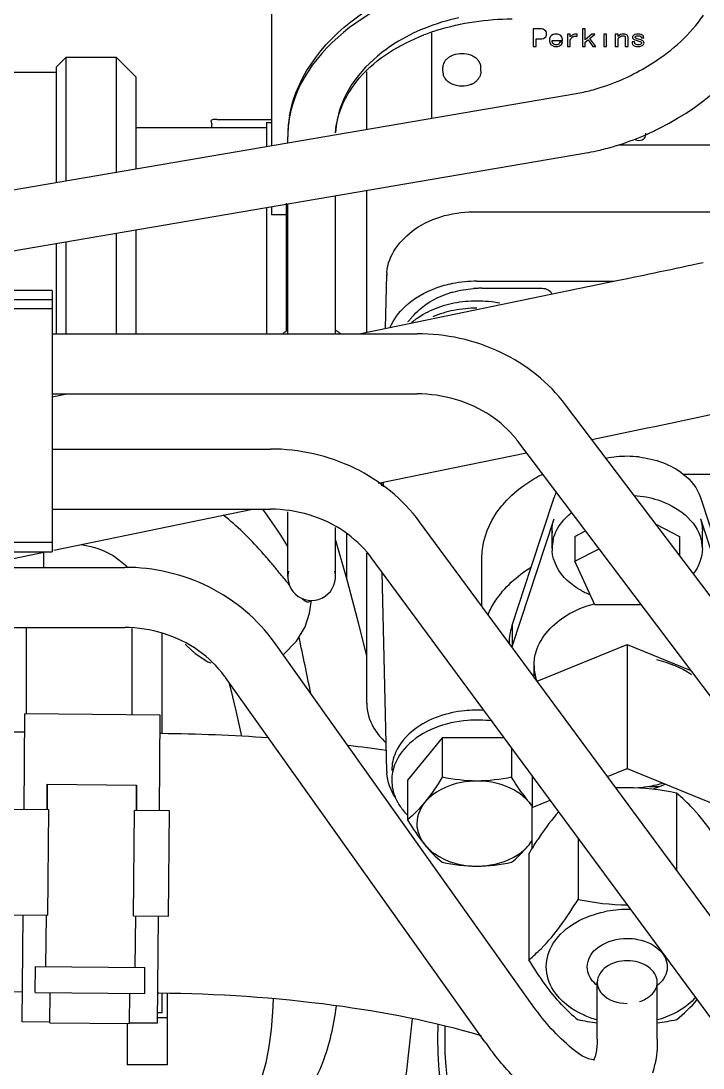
# Model space of a CAD drawing. Header units: millimetres. Extents: x 17886 to 18265, y -8727 to -7321.
# Drawn here: x 18008.861 to 18009.541, y -7650.433 to -7649.388 of the extents above; entities that cross this region are included whole.
import ezdxf

# ---------------------------------------------------------------- set-up
doc = ezdxf.new("R2010")
doc.units = ezdxf.units.MM
for name, color, linetype in [('2588541_VG10DXF_CONTINUOUS_LINE', 7, 'Continuous'), ('2706792_BM03DXF_CONTINUOUS_LINE', 7, 'Continuous'), ('3570559_DXF_CONTINUOUS_LINE', 7, 'Continuous'), ('3570570_DXF_CONTINUOUS_LINE', 7, 'Continuous'), ('3583940_CP01DXF_CONTINUOUS_LINE', 7, 'Continuous'), ('3884027_DKREDXF_CONTINUOUS_LINE', 7, 'Continuous'), ('5D1026_DKVG0DXF_CONTINUOUS_LINE', 7, 'Continuous')]:
    doc.layers.add(name, color=color, linetype=linetype)

msp = doc.modelspace()

# ---------------------------------------------------------------- linework, layer by layer
at = {"layer": '2588541_VG10DXF_CONTINUOUS_LINE', "color": 7, "linetype": 'Continuous'}
for p, q in [((18009.10617, -7649.88128), (18009.10189, -7649.87544)), ((18009.12688, -7649.91264), (18009.12319, -7649.90677)), ((18009.17494, -7649.9067), (18009.17448, -7649.90518)), ((18009.18639, -7649.94708), (18009.17494, -7649.9067)), ((18009.14055, -7649.96422), (18009.14049, -7649.96417)), ((18009.06808, -7650.04798), (18009.06963, -7650.05417))]:
    msp.add_line(p, q, dxfattribs=at)
for points in [[(18009.11588, -7649.89544), (18009.11136, -7649.8887), (18009.10617, -7649.88128)], [(18009.12319, -7649.90677), (18009.11981, -7649.90148), (18009.11588, -7649.89544)], [(18008.92058, -7649.91063), (18008.92556, -7649.91154), (18008.93169, -7649.91298), (18008.93735, -7649.91467), (18008.94256, -7649.9166), (18008.94742, -7649.91885)], [(18008.94742, -7649.91885), (18008.95247, -7649.92173), (18008.9584, -7649.92585), (18008.96483, -7649.93114), (18008.96766, -7649.93384)], [(18009.20568, -7650.02158), (18009.19785, -7649.99003), (18009.18639, -7649.94708)], [(18009.12229, -7650.02067), (18009.13572, -7650.0072), (18009.1442, -7649.99266), (18009.14856, -7649.97923), (18009.15018, -7649.96813), (18009.15023, -7649.96646)], [(18009.02452, -7650.00997), (18009.02612, -7650.01184), (18009.03434, -7650.01948), (18009.04705, -7650.02768), (18009.05014, -7650.02878)], [(18009.06963, -7650.05417), (18009.07528, -7650.07785), (18009.08075, -7650.10198)], [(18009.11235, -7650.36404), (18009.1118, -7650.37684), (18009.1103, -7650.39455), (18009.10803, -7650.41146), (18009.1049, -7650.42756), (18009.10077, -7650.44271), (18009.09564, -7650.45636), (18009.08945, -7650.46829), (18009.082, -7650.47802), (18009.07366, -7650.48471), (18009.06388, -7650.48886), (18009.05167, -7650.4912), (18009.03914, -7650.49217), (18009.03176, -7650.49236)], [(18009.03281, -7650.63236), (18009.07335, -7650.62955), (18009.11641, -7650.61884), (18009.15286, -7650.60022), (18009.18432, -7650.57357), (18009.21099, -7650.53785), (18009.23174, -7650.49259), (18009.24549, -7650.43823), (18009.25121, -7650.3836)]]:
    msp.add_lwpolyline(points, dxfattribs=at)
for centre, radius, start, end in [((18008.37886, -7650.54491), 0.95624, 39.40387, 40.0478), ((18005.41581, -7650.80779), 3.80833, 11.33364, 12.19917)]:
    msp.add_arc(centre, radius, start, end, dxfattribs=at)
for points, knots in [([(18009.11087, -7649.92964), (18009.10747, -7649.9256), (18009.0926, -7649.90834), (18009.07634, -7649.89209), (18009.06242, -7649.88145)], [0, 0, 0, 0, 0.2316263, 1, 1, 1, 1]), ([(18009.12832, -7649.95076), (18009.1275, -7649.94978), (18009.12396, -7649.9455), (18009.12045, -7649.9412), (18009.11774, -7649.9379)], [0, 0, 0, 0, 0.2309308, 1, 1, 1, 1]), ([(18009.14941, -7649.96645), (18009.14913, -7649.96705), (18009.14826, -7649.96825), (18009.14579, -7649.96815), (18009.14329, -7649.9666), (18009.14154, -7649.96513), (18009.14055, -7649.96422)], [0, 0, 0, 0, 0.1850648, 0.3625731, 0.6247388, 1, 1, 1, 1]), ([(18009.03176, -7650.49236), (18009.03651, -7650.49231), (18009.04573, -7650.49203), (18009.05847, -7650.49066), (18009.06989, -7650.48967), (18009.08496, -7650.49014), (18009.10615, -7650.48923), (18009.13118, -7650.47619), (18009.14992, -7650.45374), (18009.16672, -7650.41875), (18009.17282, -7650.39013), (18009.17546, -7650.37105)], [0, 0, 0, 0, 0.0657536, 0.127424, 0.1771531, 0.2240284, 0.3359808, 0.4663448, 0.6001571, 0.7337343, 1, 1, 1, 1])]:
    msp.add_open_spline(points, degree=3, knots=knots, dxfattribs=at)
at = {"layer": '2706792_BM03DXF_CONTINUOUS_LINE', "color": 7, "linetype": 'Continuous'}
for p, q in [((18008.86446, -7650.098), (18008.80946, -7650.09749)), ((18009.00075, -7650.09928), (18008.99945, -7650.09927)), ((18008.86203, -7650.35699), (18008.80703, -7650.35648)), ((18008.99832, -7650.35827), (18008.99702, -7650.35826))]:
    msp.add_line(p, q, dxfattribs=at)
for centre, radius, start, end in [((18008.98491, -7651.83787), 1.73866, 85.93568, 89.47811), ((18009.00659, -7651.61342), 1.51311, 81.68763, 83.14046)]:
    msp.add_arc(centre, radius, start, end, dxfattribs=at)
msp.add_open_spline([(18009.32031, -7650.40081), (18009.2721, -7650.38641), (18009.165, -7650.366), (18009.0565, -7650.35882), (18008.99832, -7650.35827)], degree=3, knots=[0, 0, 0, 0, 0.4637648, 1, 1, 1, 1], dxfattribs=at)
at = {"layer": '3570559_DXF_CONTINUOUS_LINE', "color": 7, "linetype": 'Continuous'}
for p, q in [((18008.97168, -7650.08051), (18008.97168, -7649.99458)), ((18009.00168, -7650.37768), (18008.99684, -7650.37768))]:
    msp.add_line(p, q, dxfattribs=at)
at = {"layer": '3570559_DXF_CONTINUOUS_LINE', "color": 3, "linetype": 'Continuous'}
for p, q in [((18009.00168, -7650.09928), (18009.00168, -7649.99916)), ((18009.00168, -7650.37768), (18009.00168, -7650.35827))]:
    msp.add_line(p, q, dxfattribs=at)
at = {"layer": '3570570_DXF_CONTINUOUS_LINE', "color": 7, "linetype": 'Continuous'}
for p, q in [((18009.00668, -7650.35854), (18009.00668, -7650.42968)), ((18008.96668, -7650.3885), (18008.96668, -7650.42968)), ((18009.00668, -7650.42968), (18008.96668, -7650.42968))]:
    msp.add_line(p, q, dxfattribs=at)
at = {"layer": '3570570_DXF_CONTINUOUS_LINE', "color": 3, "linetype": 'Continuous'}
msp.add_line((18009.00668, -7650.38268), (18008.99674, -7650.38268), dxfattribs=at)
at = {"layer": '3583940_CP01DXF_CONTINUOUS_LINE', "color": 6, "linetype": 'Continuous'}
for radius, start, end in [(0.38436, 178.05162, 10.41973), (0.37719, 178.28265, 9.27887)]:
    msp.add_arc((18009.66068, -7650.40268), radius, start, end, dxfattribs=at)
at = {"layer": '3884027_DKREDXF_CONTINUOUS_LINE', "color": 6, "linetype": 'Continuous'}
for p, q in [((18009.11068, -7649.31474), (18009.11068, -7649.51282)), ((18008.89568, -7649.43468), (18008.90568, -7649.42468)), ((18008.90568, -7649.54786), (18008.90568, -7649.42468)), ((18008.90568, -7649.42468), (18008.95568, -7649.42468)), ((18008.95568, -7649.42468), (18008.95568, -7649.53931)), ((18008.97568, -7649.44468), (18008.95568, -7649.42468)), ((18009.28168, -7649.4387), (18009.28168, -7649.43466)), ((18009.31968, -7649.4387), (18009.31968, -7649.43466)), ((18008.63737, -7649.43968), (18008.89568, -7649.43968)), ((18008.97568, -7649.5359), (18008.97568, -7649.44468)), ((18009.20568, -7649.49658), (18009.20568, -7649.43908)), ((18008.64483, -7649.59245), (18009.41462, -7649.46086)), ((18009.05656, -7649.48688), (18009.11068, -7649.48688)), ((18008.97568, -7649.49468), (18009.10568, -7649.49468)), ((18009.10568, -7649.48968), (18009.11068, -7649.48968)), ((18009.12691, -7649.50158), (18009.12688, -7649.50403)), ((18009.12688, -7649.51005), (18009.12688, -7649.50403)), ((18009.59984, -7649.51245), (18009.45713, -7649.51245)), ((18008.65494, -7649.6516), (18009.42473, -7649.52)), ((18009.20568, -7649.69886), (18009.20568, -7649.55745)), ((18009.17448, -7649.70044), (18009.17448, -7649.56278)), ((18009.12688, -7649.70044), (18009.12688, -7649.57092)), ((18009.12568, -7649.69762), (18009.12568, -7649.58196)), ((18008.95568, -7649.60018), (18008.95568, -7649.70044)), ((18008.97568, -7649.70044), (18008.97568, -7649.59677)), ((18008.90568, -7649.70044), (18008.90568, -7649.60873)), ((18009.22444, -7649.695), (18009.2257, -7649.64134)), ((18009.198, -7649.70044), (18009.45532, -7649.64752)), ((18009.31568, -7649.64805), (18009.45272, -7649.64805)), ((18008.89167, -7649.65744), (18008.71167, -7649.65744)), ((18008.89167, -7649.65744), (18008.89167, -7649.66675)), ((18009.32068, -7649.65511), (18009.38068, -7649.65511)), ((18008.71167, -7649.67539), (18008.89167, -7649.67539)), ((18008.89167, -7649.67539), (18008.89167, -7649.91789)), ((18008.89167, -7649.70044), (18009.25591, -7649.70044)), ((18008.89167, -7649.76044), (18009.25591, -7649.76044)), ((18008.89167, -7649.76343), (18008.90624, -7649.76044)), ((18009.86044, -7650.37491), (18009.40421, -7649.77135)), ((18009.43026, -7649.80581), (18009.48554, -7649.79444)), ((18009.81257, -7650.41109), (18009.35635, -7649.80753)), ((18008.89167, -7649.81544), (18009.10968, -7649.81544)), ((18009.21708, -7649.84965), (18009.36517, -7649.8192)), ((18009.52159, -7649.84039), (18009.63032, -7649.84039)), ((18009.22074, -7649.85201), (18009.22082, -7649.84888)), ((18009.22235, -7649.85304), (18009.22245, -7649.84855)), ((18009.53874, -7649.86374), (18009.58062, -7649.99121)), ((18008.89167, -7649.87544), (18009.10968, -7649.87544)), ((18008.89325, -7649.91625), (18009.0917, -7649.87544)), ((18009.12688, -7649.94268), (18009.12688, -7649.87798)), ((18009.17448, -7649.94268), (18009.17448, -7649.8936)), ((18009.61736, -7650.37427), (18009.25839, -7649.88799)), ((18009.35075, -7650.01242), (18009.39263, -7649.88495)), ((18009.4942, -7649.89039), (18009.51799, -7649.90261)), ((18009.53874, -7649.88495), (18009.57532, -7649.99628)), ((18009.18568, -7649.9446), (18009.18568, -7649.90015)), ((18009.39068, -7649.91463), (18009.39068, -7649.89695)), ((18009.41338, -7649.90261), (18009.42407, -7649.89712)), ((18009.41338, -7649.90261), (18009.41338, -7649.92736)), ((18009.51799, -7649.90261), (18009.51799, -7649.92187)), ((18009.54068, -7649.91463), (18009.54068, -7649.89695)), ((18009.41338, -7649.92736), (18009.43755, -7649.91495)), ((18008.71167, -7649.9179), (18008.89167, -7649.9179)), ((18008.80967, -7649.93344), (18008.88524, -7649.9179)), ((18008.88318, -7649.91832), (18008.88318, -7649.93344)), ((18009.20568, -7650.06904), (18009.20568, -7649.91937)), ((18009.56908, -7650.4099), (18009.21012, -7649.92363)), ((18009.32068, -7649.97238), (18009.32068, -7649.92382)), ((18008.49167, -7649.93344), (18008.96422, -7649.93344)), ((18009.35075, -7649.99121), (18009.36982, -7649.93317)), ((18009.43336, -7649.97084), (18009.41338, -7649.92736)), ((18009.2257, -7650.13701), (18009.22103, -7649.93841)), ((18009.4798, -7649.97084), (18009.43336, -7649.97084)), ((18008.49167, -7649.99344), (18008.96422, -7649.99344)), ((18008.86568, -7649.99344), (18008.86568, -7650.0795)), ((18009.37253, -7650.37196), (18009.11362, -7650.00851)), ((18009.46568, -7650.01031), (18009.46568, -7650.13405)), ((18009.37268, -7650.04283), (18009.37268, -7650.0313)), ((18009.32366, -7650.40677), (18009.06475, -7650.04332)), ((18009.28104, -7650.10343), (18009.2464, -7650.14586)), ((18009.28104, -7650.10343), (18009.28104, -7650.14277)), ((18009.34285, -7650.10343), (18009.28104, -7650.10343)), ((18009.35033, -7650.11356), (18009.35033, -7650.14277)), ((18009.37068, -7650.14114), (18009.37068, -7650.17283)), ((18009.2464, -7650.14586), (18009.2464, -7650.1852)), ((18009.487, -7650.15187), (18009.49801, -7650.15187)), ((18009.51476, -7650.15858), (18009.51476, -7650.23529)), ((18009.41661, -7650.20335), (18009.41661, -7650.26465)), ((18009.36753, -7650.21869), (18009.36753, -7650.32475)), ((18009.43568, -7650.4041), (18009.43568, -7650.34717)), ((18009.49568, -7650.4041), (18009.49568, -7650.34717)), ((18009.43238, -7650.42501), (18009.43305, -7650.4247))]:
    msp.add_line(p, q, dxfattribs=at)
at = {"layer": '3884027_DKREDXF_CONTINUOUS_LINE', "color": 7, "linetype": 'Continuous'}
for p, q in [((18009.27068, -7649.48547), (18009.27068, -7649.40021)), ((18009.37164, -7649.39629), (18009.37164, -7649.41397)), ((18009.3784, -7649.39629), (18009.37164, -7649.39629)), ((18009.38027, -7649.39643), (18009.3784, -7649.39629)), ((18009.38431, -7649.39855), (18009.38327, -7649.39756)), ((18009.38498, -7649.39984), (18009.38431, -7649.39855)), ((18009.3852, -7649.40137), (18009.38498, -7649.39984)), ((18009.38498, -7649.40288), (18009.3852, -7649.40137)), ((18009.40606, -7649.40155), (18009.40606, -7649.41397)), ((18009.40879, -7649.40155), (18009.40606, -7649.40155)), ((18009.40879, -7649.40418), (18009.40879, -7649.40155)), ((18009.41572, -7649.40373), (18009.41572, -7649.40155)), ((18009.42107, -7649.39629), (18009.42107, -7649.41397)), ((18009.4238, -7649.39629), (18009.42107, -7649.39629)), ((18009.4238, -7649.40718), (18009.4238, -7649.39629)), ((18009.43021, -7649.40155), (18009.4238, -7649.40718)), ((18009.42842, -7649.40591), (18009.43342, -7649.40155)), ((18009.43342, -7649.40155), (18009.43021, -7649.40155)), ((18009.44223, -7649.40155), (18009.44223, -7649.41397)), ((18009.44496, -7649.40155), (18009.44223, -7649.40155)), ((18009.44496, -7649.41397), (18009.44496, -7649.40155)), ((18009.45377, -7649.40155), (18009.45377, -7649.41397)), ((18009.45651, -7649.40155), (18009.45377, -7649.40155)), ((18009.45651, -7649.40391), (18009.45651, -7649.40155)), ((18009.37164, -7649.41397), (18009.37468, -7649.41397)), ((18009.37468, -7649.41397), (18009.37468, -7649.40644)), ((18009.37468, -7649.40644), (18009.3784, -7649.40644)), ((18009.39045, -7649.4128), (18009.39162, -7649.41342)), ((18009.39084, -7649.40786), (18009.40097, -7649.40786)), ((18009.39162, -7649.41342), (18009.39315, -7649.41383)), ((18009.39315, -7649.41383), (18009.39494, -7649.41397)), ((18009.39494, -7649.41397), (18009.39658, -7649.41384)), ((18009.4011, -7649.40972), (18009.39815, -7649.40972)), ((18009.40072, -7649.41093), (18009.4011, -7649.40972)), ((18009.40606, -7649.41397), (18009.40879, -7649.41397)), ((18009.40879, -7649.41397), (18009.40879, -7649.40727)), ((18009.42107, -7649.41397), (18009.4238, -7649.41397)), ((18009.4238, -7649.40962), (18009.42662, -7649.40736)), ((18009.4238, -7649.41397), (18009.4238, -7649.40962)), ((18009.42662, -7649.40736), (18009.43137, -7649.41397)), ((18009.43432, -7649.41397), (18009.42842, -7649.40591)), ((18009.43137, -7649.41397), (18009.43432, -7649.41397)), ((18009.44223, -7649.41397), (18009.44496, -7649.41397)), ((18009.45377, -7649.41397), (18009.45651, -7649.41397)), ((18009.45651, -7649.40745), (18009.45671, -7649.40618)), ((18009.45651, -7649.41397), (18009.45651, -7649.40745)), ((18009.46378, -7649.40509), (18009.46378, -7649.41397)), ((18009.46378, -7649.41397), (18009.46651, -7649.41397)), ((18009.46651, -7649.41397), (18009.46651, -7649.40491)), ((18009.47048, -7649.40917), (18009.47059, -7649.41065)), ((18009.47305, -7649.40917), (18009.47048, -7649.40917)), ((18009.47059, -7649.41065), (18009.4711, -7649.41193)), ((18009.4711, -7649.41193), (18009.47202, -7649.41289)), ((18009.47202, -7649.40672), (18009.47323, -7649.40733)), ((18009.47202, -7649.41289), (18009.47323, -7649.41349)), ((18009.47323, -7649.40733), (18009.47467, -7649.40782)), ((18009.47323, -7649.41349), (18009.4748, -7649.41386)), ((18009.47467, -7649.40782), (18009.47735, -7649.40856)), ((18009.4748, -7649.41386), (18009.47664, -7649.41397)), ((18009.47664, -7649.41397), (18009.47841, -7649.41383)), ((18009.47959, -7649.40527), (18009.48216, -7649.40527)), ((18008.89568, -7649.43468), (18008.89568, -7649.54957)), ((18009.10568, -7649.48968), (18009.10568, -7649.51367)), ((18009.47567, -7649.50752), (18009.47739, -7649.50766)), ((18009.47739, -7649.50766), (18009.47903, -7649.50753)), ((18009.12568, -7649.58196), (18009.12568, -7649.57031)), ((18009.10568, -7649.57454), (18009.10568, -7649.70044)), ((18009.11068, -7649.57369), (18009.11068, -7649.58196)), ((18009.31568, -7649.57876), (18009.61474, -7649.57876)), ((18009.12568, -7649.58196), (18009.11068, -7649.58196)), ((18008.89568, -7649.61044), (18008.89568, -7649.70044)), ((18009.22568, -7649.64468), (18009.22568, -7649.6424)), ((18008.89167, -7649.66675), (18008.71167, -7649.66675)), ((18008.89167, -7649.66675), (18008.89167, -7649.67539)), ((18009.36982, -7649.93317), (18009.39263, -7649.86374)), ((18008.89167, -7649.90858), (18008.71167, -7649.90858)), ((18009.35075, -7649.99121), (18009.35075, -7650.01242)), ((18009.37577, -7650.04701), (18009.46568, -7650.01031)), ((18009.46568, -7650.01031), (18009.52924, -7650.03625)), ((18009.44597, -7650.1421), (18009.46568, -7650.13405)), ((18009.46568, -7650.13405), (18009.56068, -7650.17283)), ((18009.50413, -7650.14975), (18009.49165, -7650.15484)), ((18009.37068, -7650.17283), (18009.38866, -7650.16549)), ((18009.37068, -7650.21366), (18009.37068, -7650.17283))]:
    msp.add_line(p, q, dxfattribs=at)
for points in [[(18009.38327, -7649.39756), (18009.3819, -7649.39685), (18009.38027, -7649.39643)], [(18009.38327, -7649.40518), (18009.38433, -7649.40417), (18009.38498, -7649.40288)], [(18009.39482, -7649.40155), (18009.39312, -7649.4017), (18009.3916, -7649.40214), (18009.3902, -7649.40291)], [(18009.39879, -7649.40264), (18009.39753, -7649.40203), (18009.39616, -7649.40166), (18009.39482, -7649.40155)], [(18009.45804, -7649.40264), (18009.45749, -7649.40306), (18009.45698, -7649.40348), (18009.45651, -7649.40391)], [(18009.46189, -7649.40155), (18009.46044, -7649.40167), (18009.45911, -7649.40206), (18009.45804, -7649.40264)], [(18009.4583, -7649.40418), (18009.45921, -7649.40365), (18009.46016, -7649.4033), (18009.46112, -7649.40319)], [(18009.46112, -7649.40319), (18009.46193, -7649.40325), (18009.46261, -7649.40343), (18009.46317, -7649.40373)], [(18009.46523, -7649.40246), (18009.46435, -7649.40198), (18009.46322, -7649.40166), (18009.46189, -7649.40155)], [(18009.46651, -7649.40491), (18009.46636, -7649.40394), (18009.46592, -7649.40311), (18009.46523, -7649.40246)], [(18009.47228, -7649.40255), (18009.47148, -7649.40325), (18009.47101, -7649.40399), (18009.47087, -7649.40473)], [(18009.47664, -7649.40155), (18009.47492, -7649.40166), (18009.47343, -7649.40198), (18009.47228, -7649.40255)], [(18009.47356, -7649.40482), (18009.47366, -7649.40438), (18009.47393, -7649.40398), (18009.47433, -7649.40364)], [(18009.47433, -7649.40364), (18009.47496, -7649.40336), (18009.47576, -7649.40322), (18009.47664, -7649.40319)], [(18009.48075, -7649.40264), (18009.47968, -7649.40206), (18009.47828, -7649.40168), (18009.47664, -7649.40155)], [(18009.47664, -7649.40319), (18009.47745, -7649.40325), (18009.47813, -7649.40343), (18009.47869, -7649.40373)], [(18009.48216, -7649.40527), (18009.48206, -7649.4043), (18009.48157, -7649.4034), (18009.48075, -7649.40264)], [(18009.3784, -7649.40644), (18009.3803, -7649.4063), (18009.38195, -7649.40587), (18009.38327, -7649.40518)], [(18009.39238, -7649.41162), (18009.39162, -7649.41097), (18009.39115, -7649.41008), (18009.39091, -7649.40903), (18009.39084, -7649.40786)], [(18009.39494, -7649.41225), (18009.39393, -7649.41218), (18009.39306, -7649.41197), (18009.39238, -7649.41162)], [(18009.39725, -7649.41162), (18009.39662, -7649.41196), (18009.39585, -7649.41218), (18009.39494, -7649.41225)], [(18009.39658, -7649.41384), (18009.39799, -7649.41344), (18009.39918, -7649.4128)], [(18009.39815, -7649.40972), (18009.39802, -7649.41045), (18009.39774, -7649.4111), (18009.39725, -7649.41162)], [(18009.39918, -7649.4128), (18009.40007, -7649.41198), (18009.40072, -7649.41093)], [(18009.45671, -7649.40618), (18009.45733, -7649.40508), (18009.4583, -7649.40418)], [(18009.46317, -7649.40373), (18009.46353, -7649.40415), (18009.46372, -7649.40461), (18009.46378, -7649.40509)], [(18009.47087, -7649.40473), (18009.471, -7649.40547), (18009.47139, -7649.40615), (18009.47202, -7649.40672)], [(18009.47382, -7649.41171), (18009.47331, -7649.41101), (18009.4731, -7649.41014), (18009.47305, -7649.40917)], [(18009.4742, -7649.40572), (18009.47388, -7649.40546), (18009.47365, -7649.40516), (18009.47356, -7649.40482)], [(18009.47651, -7649.41234), (18009.47546, -7649.41228), (18009.47453, -7649.41207), (18009.47382, -7649.41171)], [(18009.47661, -7649.4067), (18009.4753, -7649.40627), (18009.4742, -7649.40572)], [(18009.47921, -7649.41171), (18009.47849, -7649.41207), (18009.47757, -7649.41228), (18009.47651, -7649.41234)], [(18009.48139, -7649.40835), (18009.48045, -7649.40784), (18009.47932, -7649.40743), (18009.47661, -7649.4067)], [(18009.47735, -7649.40856), (18009.47834, -7649.4089), (18009.47921, -7649.40935)], [(18009.47841, -7649.41383), (18009.47996, -7649.4134), (18009.48126, -7649.41271)], [(18009.47869, -7649.40373), (18009.47914, -7649.40415), (18009.47944, -7649.40467), (18009.47959, -7649.40527)], [(18009.47921, -7649.40935), (18009.47959, -7649.40967), (18009.47987, -7649.41003), (18009.47998, -7649.41044)], [(18009.47998, -7649.41044), (18009.47989, -7649.41091), (18009.47963, -7649.41134), (18009.47921, -7649.41171)], [(18009.48126, -7649.41271), (18009.48196, -7649.41208), (18009.4824, -7649.41132), (18009.48254, -7649.41053)], [(18009.48254, -7649.41053), (18009.48241, -7649.40967), (18009.48201, -7649.40894), (18009.48139, -7649.40835)], [(18009.47303, -7649.50649), (18009.47418, -7649.50711), (18009.47567, -7649.50752)], [(18009.47903, -7649.50753), (18009.48044, -7649.50713), (18009.48162, -7649.50649)]]:
    msp.add_lwpolyline(points, dxfattribs=at)
at = {"layer": '3884027_DKREDXF_CONTINUOUS_LINE', "color": 6, "linetype": 'Continuous'}
for centre, radius, start, end in [((18009.34161, -7649.60494), 0.21733, 107.60761, 111.31648), ((18009.29366, -7649.43869), 0.01197, 180.34271, 192.63839), ((18009.29526, -7649.43813), 0.01368, 207.30648, 214.95654), ((18009.30603, -7649.43809), 0.01377, 324.29877, 331.73056), ((18009.37398, -7649.24946), 0.21551, 288.39084, 296.20959), ((18009.30217, -7649.43361), 0.01973, 293.55188, 301.74902), ((18009.3803, -7649.26835), 0.19559, 284.67013, 287.03354), ((18009.37887, -7649.26364), 0.20051, 287.03956, 288.34327), ((18009.38518, -7649.28893), 0.17444, 279.71483, 282.23469), ((18009.38283, -7649.27806), 0.18555, 282.23256, 284.67218), ((18009.25167, -7649.50413), 0.12479, 170.34767, 178.70631), ((18009.24062, -7649.5042), 0.11375, 167.26158, 177.39626), ((18009.23878, -7649.50403), 0.1119, 177.43609, 178.74431), ((18009.38517, -7649.28889), 0.23447, 279.71134, 282.24021), ((18009.3823, -7649.27581), 0.24787, 282.24784, 285.73897), ((18009.37971, -7649.26634), 0.25768, 285.72378, 287.03001), ((18007.99179, -7642.53055), 7.26589, 281.62035, 282.313934), ((18009.27076, -7649.6424), 0.04507, 176.01698, 178.6522), ((18009.31256, -7649.75982), 0.11142, 105.49547, 109.91296), ((18009.31425, -7649.76592), 0.11775, 101.24231, 105.49879), ((18009.3156, -7649.77324), 0.12519, 89.95985, 101.19179), ((18009.31838, -7649.75605), 0.1007, 105.34858, 107.66544), ((18009.32067, -7649.76775), 0.11264, 92.14367, 94.29343), ((18009.32068, -7649.76818), 0.11307, 90.00033, 92.14488), ((18009.31533, -7649.78426), 0.11639, 95.53231, 101.18597), ((18009.31568, -7649.7876), 0.11974, 89.99574, 95.54245), ((18009.31568, -7649.79467), 0.11974, 89.99574, 95.54245), ((18009.31569, -7649.7876), 0.11974, 84.45755, 90.00426), ((18009.31604, -7649.78426), 0.11639, 78.81403, 84.46769), ((18009.20689, -7649.64703), 0.05747, 317.38453, 320.75188), ((18009.30005, -7649.74835), 0.07703, 124.81861, 127.12167), ((18009.30311, -7649.75282), 0.08244, 119.87559, 124.78973), ((18009.30757, -7649.76069), 0.09149, 113.20657, 119.84379), ((18009.31533, -7649.79133), 0.11639, 95.53231, 101.18597), ((18009.20445, -7649.64478), 0.0608, 314.14282, 317.38587), ((18009.29773, -7649.74529), 0.07319, 127.1146, 130.40968), ((18007.99843, -7642.56194), 7.38381, 281.618928, 282.601589), ((18009.27437, -7649.8695), 0.10276, 37.08762, 38.60488), ((18009.4282, -7649.89695), 0.03752, 180.00235, 183.64498), ((18009.42884, -7649.91468), 0.03816, 166.51698, 179.92984), ((18009.42821, -7649.91463), 0.03752, 179.99949, 183.35336), ((18009.50253, -7649.91469), 0.03815, 3.38166, 13.48663), ((18009.50316, -7649.91463), 0.03752, 359.99949, 3.35336), ((18009.12585, -7649.98583), 0.10474, 36.4362, 37.69446), ((18009.15068, -7649.94268), 0.0238, 167.1496, 13.13025), ((18009.4581, -7649.88651), 0.07985, 241.50363, 244.17901), ((18009.46012, -7649.8823), 0.08453, 244.19034, 248.18473), ((18009.41918, -7650.03131), 0.0465, 179.99938, 181.96318), ((18009.4196, -7650.03128), 0.04691, 181.97573, 189.88357), ((18009.42138, -7650.03095), 0.04873, 189.90802, 198.05341), ((18008.9771, -7650.10576), 0.10762, 35.46495, 36.37825), ((18009.27286, -7650.05506), 0.07168, 225.78473, 228.07814), ((18009.27055, -7650.13596), 0.04486, 181.348, 183.37623), ((18009.2737, -7650.14589), 0.04302, 168.93096, 179.95885), ((18009.27378, -7650.14582), 0.0431, 180.05117, 192.04816), ((18009.46571, -7650.36353), 0.21032, 90.00773, 93.07871), ((18009.51221, -7650.05119), 0.18573, 215.41971, 217.1917), ((18009.48884, -7650.06894), 0.15638, 217.18619, 219.1994), ((18009.40932, -7650.28768), 0.16668, 42.98071, 50.76146), ((18009.47338, -7650.08149), 0.13647, 219.21619, 221.42018), ((18009.33705, -7650.18515), 0.03954, 320.69646, 328.57251), ((18009.24763, -7650.1123), 0.15489, 320.79446, 322.60849), ((18009.71147, -7650.42718), 0.40218, 145.84227, 147.92709), ((18009.27493, -7650.13548), 0.11906, 309.28864, 318.60546), ((18009.26191, -7650.12392), 0.13647, 318.57982, 320.78381), ((18009.81301, -7650.4914), 0.52232, 147.87225, 148.52593), ((18009.4656, -7650.38697), 0.1123, 89.95558, 101.63853), ((18009.46568, -7650.38883), 0.11416, 88.13365, 89.99945), ((18009.52204, -7650.25576), 0.16668, 222.98124, 230.76147), ((18009.40733, -7650.25365), 0.16958, 309.30982, 319.14449), ((18009.59452, -7650.21386), 0.33253, 215.45836, 217.11164), ((18009.3985, -7650.41025), 0.09676, 343.66219, 348.68028)]:
    msp.add_arc(centre, radius, start, end, dxfattribs=at)
at = {"layer": '3884027_DKREDXF_CONTINUOUS_LINE', "color": 7, "linetype": 'Continuous'}
for centre, radius, start, end in [((18009.39398, -7649.40812), 0.00586, 215.13687, 232.99639), ((18009.29096, -7649.43467), 0.00928, 170.92084, 179.94889), ((18009.30839, -7649.43527), 0.0114, 24.95381, 32.75445), ((18009.31041, -7649.43466), 0.00928, 350.92084, 359.94889), ((18009.47775, -7649.50131), 0.00647, 306.77769, 320.99906), ((18009.27073, -7649.6424), 0.04505, 176.01593, 179.99812), ((18009.46561, -7649.92693), 0.10422, 89.95659, 101.59936), ((18009.4657, -7649.9282), 0.10549, 83.58728, 90.00748), ((18009.43247, -7649.87687), 0.04195, 153.90332, 161.75595), ((18009.40914, -7650.01047), 0.06148, 163.47833, 170.34443), ((18009.41068, -7650.0109), 0.06309, 161.80873, 163.49747), ((18009.40722, -7650.01012), 0.05953, 170.36298, 178.92975), ((18009.46584, -7650.02447), 0.12916, 273.3573, 279.0046), ((18009.46655, -7650.02901), 0.12456, 279.00829, 283.13108), ((18009.46765, -7650.03374), 0.11971, 283.13581, 286.33987), ((18009.45091, -7650.34716), 0.01522, 180.05382, 193.80932), ((18009.45154, -7650.34702), 0.01587, 193.75984, 198.442)]:
    msp.add_arc(centre, radius, start, end, dxfattribs=at)
at = {"layer": '3884027_DKREDXF_CONTINUOUS_LINE', "color": 6, "linetype": 'Continuous'}
for points, knots in [([(18009.12865, -7649.4832), (18009.13578, -7649.44123), (18009.20276, -7649.36006), (18009.29815, -7649.33926), (18009.34841, -7649.33888)], [0, 0, 0, 0, 0.4585763, 1, 1, 1, 1]), ([(18009.339, -7649.34607), (18009.29112, -7649.34784), (18009.20295, -7649.36853), (18009.13826, -7649.44108), (18009.12968, -7649.47911)], [0, 0, 0, 0, 0.551324, 1, 1, 1, 1]), ([(18009.4552, -7649.51272), (18009.47329, -7649.50718), (18009.53751, -7649.47984), (18009.5962, -7649.42535), (18009.61093, -7649.37607)], [0, 0, 0, 0, 0.2688235, 1, 1, 1, 1]), ([(18009.46916, -7649.44281), (18009.4768, -7649.43906), (18009.50424, -7649.42352), (18009.52888, -7649.4019), (18009.54173, -7649.38273)], [0, 0, 0, 0, 0.2693741, 1, 1, 1, 1]), ([(18009.17458, -7649.50021), (18009.17559, -7649.48027), (18009.1977, -7649.43583), (18009.23868, -7649.41183), (18009.26261, -7649.40248)], [0, 0, 0, 0, 0.4374131, 1, 1, 1, 1]), ([(18009.26329, -7649.39589), (18009.25313, -7649.4), (18009.21814, -7649.41724), (18009.18814, -7649.44863), (18009.1792, -7649.47543)], [0, 0, 0, 0, 0.2793495, 1, 1, 1, 1]), ([(18009.28311, -7649.44441), (18009.28285, -7649.44392), (18009.28241, -7649.44291), (18009.28209, -7649.44185), (18009.28197, -7649.44131)], [0, 0, 0, 0, 0.5012758, 1, 1, 1, 1]), ([(18009.31968, -7649.43876), (18009.31968, -7649.43977), (18009.3194, -7649.44181), (18009.31864, -7649.44371), (18009.31816, -7649.44461)], [0, 0, 0, 0, 0.4990707, 1, 1, 1, 1]), ([(18009.31721, -7649.44612), (18009.3166, -7649.44697), (18009.31517, -7649.44855), (18009.31347, -7649.44983), (18009.31256, -7649.45039)], [0, 0, 0, 0, 0.4926977, 1, 1, 1, 1]), ([(18009.05656, -7649.48688), (18009.05437, -7649.48688), (18009.04872, -7649.48647), (18009.05149, -7649.49115), (18009.05069, -7649.49326), (18009.05068, -7649.49468)], [0, 0, 0, 0, 0.501319, 0.6751388, 1, 1, 1, 1]), ([(18009.2514, -7649.68339), (18009.25354, -7649.68078), (18009.26374, -7649.67036), (18009.2772, -7649.66349), (18009.28782, -7649.6601)], [0, 0, 0, 0, 0.2323852, 1, 1, 1, 1]), ([(18009.40421, -7649.77135), (18009.3875, -7649.74923), (18009.34148, -7649.71271), (18009.28446, -7649.70044), (18009.25591, -7649.70044)], [0, 0, 0, 0, 0.4926484, 1, 1, 1, 1]), ([(18009.25839, -7649.88799), (18009.24177, -7649.86548), (18009.19584, -7649.82811), (18009.13838, -7649.81544), (18009.10968, -7649.81544)], [0, 0, 0, 0, 0.4937615, 1, 1, 1, 1]), ([(18009.47262, -7649.86183), (18009.48063, -7649.86235), (18009.50743, -7649.86671), (18009.53508, -7649.88676), (18009.53963, -7649.90579)], [0, 0, 0, 0, 0.2908044, 1, 1, 1, 1]), ([(18009.32068, -7649.92382), (18009.32068, -7649.9092), (18009.32732, -7649.88889), (18009.3395, -7649.8731), (18009.34303, -7649.86914)], [0, 0, 0, 0, 0.7335415, 1, 1, 1, 1]), ([(18009.11362, -7650.00851), (18009.09715, -7649.98537), (18009.05133, -7649.94671), (18008.99316, -7649.93344), (18008.96422, -7649.93344)], [0, 0, 0, 0, 0.4953035, 1, 1, 1, 1]), ([(18009.32678, -7649.98067), (18009.32875, -7649.97602), (18009.339, -7649.95694), (18009.3558, -7649.9419), (18009.36982, -7649.93317)], [0, 0, 0, 0, 0.2340265, 1, 1, 1, 1]), ([(18009.37268, -7650.0313), (18009.37268, -7650.02658), (18009.3758, -7650.00616), (18009.39164, -7649.98962), (18009.40495, -7649.9815)], [0, 0, 0, 0, 0.2326009, 1, 1, 1, 1]), ([(18009.32266, -7650.07606), (18009.31628, -7650.07568), (18009.29211, -7650.07618), (18009.26755, -7650.08428), (18009.25337, -7650.09508)], [0, 0, 0, 0, 0.2641406, 1, 1, 1, 1]), ([(18009.33063, -7650.08669), (18009.32258, -7650.08567), (18009.29257, -7650.08488), (18009.26075, -7650.09613), (18009.24545, -7650.112)], [0, 0, 0, 0, 0.2689548, 1, 1, 1, 1]), ([(18009.31568, -7650.14656), (18009.31049, -7650.14656), (18009.29164, -7650.14822), (18009.27246, -7650.15707), (18009.26372, -7650.16778)], [0, 0, 0, 0, 0.273402, 1, 1, 1, 1]), ([(18009.3626, -7650.16254), (18009.35969, -7650.15996), (18009.34588, -7650.15035), (18009.32853, -7650.14656), (18009.31568, -7650.14656)], [0, 0, 0, 0, 0.2319089, 1, 1, 1, 1]), ([(18009.37104, -7650.17262), (18009.37054, -7650.17178), (18009.36947, -7650.17012), (18009.36828, -7650.16855), (18009.36765, -7650.16778)], [0, 0, 0, 0, 0.4948724, 1, 1, 1, 1]), ([(18009.26372, -7650.2102), (18009.26646, -7650.21355), (18009.28079, -7650.22644), (18009.30095, -7650.23142), (18009.31568, -7650.23142)], [0, 0, 0, 0, 0.2267857, 1, 1, 1, 1]), ([(18009.31568, -7650.23142), (18009.32026, -7650.23142), (18009.33723, -7650.23008), (18009.35427, -7650.22319), (18009.36342, -7650.21469)], [0, 0, 0, 0, 0.2681231, 1, 1, 1, 1]), ([(18009.36342, -7650.21469), (18009.36418, -7650.21398), (18009.36564, -7650.21254), (18009.367, -7650.21099), (18009.36765, -7650.2102)], [0, 0, 0, 0, 0.5057581, 1, 1, 1, 1]), ([(18009.36753, -7650.32475), (18009.37175, -7650.32131), (18009.39108, -7650.30391), (18009.40591, -7650.28213), (18009.41661, -7650.26465)], [0, 0, 0, 0, 0.2099433, 1, 1, 1, 1]), ([(18009.39216, -7650.35557), (18009.38767, -7650.34861), (18009.38205, -7650.33175), (18009.39439, -7650.29529), (18009.42351, -7650.28101), (18009.44294, -7650.27698)], [0, 0, 0, 0, 0.2274641, 0.4549334, 1, 1, 1, 1]), ([(18009.43562, -7650.38488), (18009.43096, -7650.38356), (18009.41438, -7650.37761), (18009.39912, -7650.36634), (18009.39216, -7650.35557)], [0, 0, 0, 0, 0.2741136, 1, 1, 1, 1]), ([(18009.53401, -7650.36236), (18009.5317, -7650.36495), (18009.52078, -7650.37519), (18009.50676, -7650.38176), (18009.49575, -7650.38488)], [0, 0, 0, 0, 0.2328021, 1, 1, 1, 1]), ([(18009.43306, -7650.42472), (18009.4246, -7650.42431), (18009.4009, -7650.40687), (18009.38336, -7650.38716), (18009.37253, -7650.37196)], [0, 0, 0, 0, 0.3121668, 1, 1, 1, 1]), ([(18009.43568, -7650.4041), (18009.43568, -7650.40621), (18009.43546, -7650.41254), (18009.43454, -7650.41897), (18009.43297, -7650.4229)], [0, 0, 0, 0, 0.3330092, 1, 1, 1, 1]), ([(18009.45976, -7650.4784), (18009.44942, -7650.4837), (18009.42445, -7650.48731), (18009.38931, -7650.47351), (18009.35732, -7650.44826), (18009.33851, -7650.42663), (18009.32934, -7650.4145)], [0, 0, 0, 0, 0.2232185, 0.4521682, 0.7079607, 1, 1, 1, 1]), ([(18009.43297, -7650.4229), (18009.43283, -7650.42325), (18009.43256, -7650.42387), (18009.43226, -7650.42447), (18009.43212, -7650.42473)], [0, 0, 0, 0, 0.566571, 1, 1, 1, 1])]:
    msp.add_open_spline(points, degree=3, knots=knots, dxfattribs=at)
for points in [[(18009.29777, -7649.38525), (18009.28603, -7649.38786), (18009.27444, -7649.39139), (18009.26329, -7649.39589)], [(18009.27587, -7649.39779), (18009.29991, -7649.39015), (18009.32546, -7649.38648), (18009.35068, -7649.38648)], [(18009.2908, -7649.45147), (18009.28817, -7649.45024), (18009.28571, -7649.44835), (18009.28405, -7649.44597)], [(18009.31006, -7649.4517), (18009.30418, -7649.45427), (18009.29661, -7649.4542), (18009.2908, -7649.45147)], [(18009.1792, -7649.47543), (18009.1766, -7649.48321), (18009.17501, -7649.4914), (18009.1746, -7649.49959)], [(18009.24392, -7649.67329), (18009.25261, -7649.66517), (18009.26342, -7649.65912), (18009.27461, -7649.65507)], [(18009.29172, -7649.65894), (18009.29841, -7649.65711), (18009.30532, -7649.65594), (18009.31223, -7649.65542)], [(18009.38068, -7649.65511), (18009.38447, -7649.65511), (18009.38946, -7649.65721), (18009.39049, -7649.66085)], [(18009.22923, -7649.694), (18009.23244, -7649.68617), (18009.23773, -7649.67907), (18009.24392, -7649.67329)], [(18009.29275, -7649.67008), (18009.28549, -7649.67152), (18009.27832, -7649.67368), (18009.27152, -7649.6766)], [(18009.29275, -7649.67715), (18009.28549, -7649.67859), (18009.27832, -7649.68075), (18009.27152, -7649.68367)], [(18009.32948, -7649.7823), (18009.30826, -7649.76801), (18009.28149, -7649.76044), (18009.25591, -7649.76044)], [(18009.35468, -7649.80538), (18009.34757, -7649.79648), (18009.33893, -7649.78866), (18009.32948, -7649.7823)], [(18009.36449, -7649.85039), (18009.36966, -7649.84683), (18009.37508, -7649.84363), (18009.38066, -7649.84077)], [(18009.52159, -7649.84039), (18009.52916, -7649.84638), (18009.53572, -7649.85456), (18009.53874, -7649.86374)], [(18009.34303, -7649.86914), (18009.34935, -7649.86205), (18009.35667, -7649.85578), (18009.36449, -7649.85039)], [(18009.18324, -7649.8978), (18009.16213, -7649.88326), (18009.13531, -7649.87544), (18009.10968, -7649.87544)], [(18009.40213, -7649.88647), (18009.40459, -7649.8837), (18009.40735, -7649.88116), (18009.41028, -7649.87889)], [(18009.39068, -7649.89695), (18009.39068, -7649.8929), (18009.39137, -7649.8888), (18009.39263, -7649.88495)], [(18009.39174, -7649.90578), (18009.39344, -7649.89867), (18009.39728, -7649.89194), (18009.40213, -7649.88647)], [(18009.53874, -7649.88495), (18009.54, -7649.8888), (18009.54068, -7649.8929), (18009.54068, -7649.89695)], [(18009.20873, -7649.92179), (18009.20159, -7649.91256), (18009.19285, -7649.90442), (18009.18324, -7649.8978)], [(18009.54068, -7649.91463), (18009.54068, -7649.92358), (18009.53707, -7649.9328), (18009.53163, -7649.9399)], [(18009.40564, -7649.94641), (18009.39762, -7649.93883), (18009.39139, -7649.92785), (18009.39075, -7649.91683)], [(18009.42, -7649.95669), (18009.41483, -7649.95388), (18009.40992, -7649.95045), (18009.40564, -7649.94641)], [(18009.40495, -7649.9815), (18009.41357, -7649.97625), (18009.42311, -7649.97238), (18009.43286, -7649.96977)], [(18009.03787, -7650.01657), (18009.01691, -7650.00164), (18008.98995, -7649.99344), (18008.96422, -7649.99344)], [(18009.06375, -7650.04193), (18009.05658, -7650.03221), (18009.0477, -7650.02358), (18009.03787, -7650.01657)], [(18009.20568, -7650.06904), (18009.20568, -7650.07747), (18009.20827, -7650.08611), (18009.21254, -7650.09339)], [(18009.21254, -7650.09339), (18009.21534, -7650.09818), (18009.2189, -7650.10257), (18009.22287, -7650.10644)], [(18009.25337, -7650.09508), (18009.24545, -7650.10112), (18009.23845, -7650.1091), (18009.23446, -7650.11824)], [(18009.24545, -7650.112), (18009.2387, -7650.119), (18009.23335, -7650.12808), (18009.23148, -7650.13763)], [(18009.23446, -7650.11824), (18009.23205, -7650.12377), (18009.23068, -7650.12992), (18009.23068, -7650.13596)], [(18009.23428, -7650.1631), (18009.22948, -7650.15591), (18009.22627, -7650.14723), (18009.22576, -7650.1386)], [(18009.28104, -7650.14277), (18009.27575, -7650.15142), (18009.27014, -7650.15992), (18009.26372, -7650.16778)], [(18009.31568, -7650.14656), (18009.30407, -7650.14656), (18009.29242, -7650.1451), (18009.28104, -7650.14277)], [(18009.35033, -7650.14277), (18009.33894, -7650.1451), (18009.3273, -7650.14656), (18009.31568, -7650.14656)], [(18009.36085, -7650.15883), (18009.35714, -7650.15362), (18009.35367, -7650.14823), (18009.35033, -7650.14277)], [(18009.23163, -7650.15481), (18009.23227, -7650.15781), (18009.23323, -7650.16076), (18009.23446, -7650.16357)], [(18009.51476, -7650.15858), (18009.49864, -7650.15529), (18009.48214, -7650.15322), (18009.46568, -7650.15322)], [(18009.23446, -7650.16357), (18009.23574, -7650.16649), (18009.23731, -7650.1693), (18009.2391, -7650.17193)], [(18009.36765, -7650.16778), (18009.36611, -7650.1659), (18009.36441, -7650.16415), (18009.3626, -7650.16254)], [(18009.2391, -7650.17193), (18009.24122, -7650.17504), (18009.24366, -7650.17794), (18009.24632, -7650.1806)], [(18009.26372, -7650.16778), (18009.25854, -7650.17412), (18009.25275, -7650.18002), (18009.2464, -7650.1852)], [(18009.26372, -7650.16778), (18009.25832, -7650.17439), (18009.25495, -7650.18367), (18009.25585, -7650.19216)], [(18009.5527, -7650.20137), (18009.54619, -7650.1918), (18009.53916, -7650.18252), (18009.53127, -7650.17405)], [(18009.2464, -7650.1852), (18009.2517, -7650.19385), (18009.25731, -7650.20235), (18009.26372, -7650.2102)], [(18009.3973, -7650.17712), (18009.39053, -7650.18474), (18009.3844, -7650.19294), (18009.37867, -7650.20137)], [(18009.25585, -7650.19216), (18009.25654, -7650.19869), (18009.25957, -7650.20512), (18009.26372, -7650.2102)], [(18009.26372, -7650.2102), (18009.2689, -7650.21655), (18009.2747, -7650.22245), (18009.28104, -7650.22763)], [(18009.28104, -7650.22763), (18009.29242, -7650.22995), (18009.30407, -7650.23142), (18009.31568, -7650.23142)], [(18009.31568, -7650.23142), (18009.3273, -7650.23142), (18009.33894, -7650.22995), (18009.35033, -7650.22763)], [(18009.41661, -7650.26465), (18009.43273, -7650.26794), (18009.44923, -7650.27002), (18009.46568, -7650.27002)], [(18009.38404, -7650.34973), (18009.37818, -7650.34165), (18009.37275, -7650.33326), (18009.36753, -7650.32475)], [(18009.4001, -7650.3694), (18009.39433, -7650.3632), (18009.38902, -7650.35657), (18009.38404, -7650.34973)], [(18009.43568, -7650.38813), (18009.42929, -7650.38726), (18009.42293, -7650.38615), (18009.41661, -7650.38486)], [(18009.51476, -7650.38486), (18009.50844, -7650.38615), (18009.50208, -7650.38726), (18009.49569, -7650.38813)], [(18009.49568, -7650.4041), (18009.49568, -7650.41252), (18009.49504, -7650.42099), (18009.49338, -7650.42925)]]:
    msp.add_open_spline(points, degree=3, dxfattribs=at)
at = {"layer": '3884027_DKREDXF_CONTINUOUS_LINE', "color": 7, "linetype": 'Continuous'}
for points, knots in [([(18009.3902, -7649.40291), (18009.38965, -7649.40333), (18009.38874, -7649.40438), (18009.3883, -7649.40568), (18009.38817, -7649.40632)], [0, 0, 0, 0, 0.5145277, 1, 1, 1, 1]), ([(18009.3998, -7649.40356), (18009.39966, -7649.40339), (18009.39935, -7649.40305), (18009.39899, -7649.40277), (18009.39879, -7649.40264)], [0, 0, 0, 0, 0.4871879, 1, 1, 1, 1]), ([(18009.40097, -7649.40786), (18009.40098, -7649.40712), (18009.40089, -7649.4056), (18009.40027, -7649.40416), (18009.3998, -7649.40356)], [0, 0, 0, 0, 0.4925613, 1, 1, 1, 1]), ([(18009.4104, -7649.4029), (18009.4101, -7649.40309), (18009.40953, -7649.40348), (18009.40902, -7649.40394), (18009.40879, -7649.40418)], [0, 0, 0, 0, 0.5214398, 1, 1, 1, 1]), ([(18009.41216, -7649.40206), (18009.41185, -7649.40217), (18009.41125, -7649.40242), (18009.41068, -7649.40273), (18009.4104, -7649.4029)], [0, 0, 0, 0, 0.5073589, 1, 1, 1, 1]), ([(18009.41572, -7649.40155), (18009.41513, -7649.40149), (18009.41391, -7649.40154), (18009.41273, -7649.40185), (18009.41216, -7649.40206)], [0, 0, 0, 0, 0.4965086, 1, 1, 1, 1]), ([(18009.41222, -7649.40389), (18009.41268, -7649.40371), (18009.41375, -7649.40352), (18009.4148, -7649.40386), (18009.41529, -7649.40413)], [0, 0, 0, 0, 0.4689912, 1, 1, 1, 1]), ([(18009.38817, -7649.40632), (18009.38813, -7649.40657), (18009.38805, -7649.40706), (18009.38802, -7649.40756), (18009.38802, -7649.40781)], [0, 0, 0, 0, 0.5061185, 1, 1, 1, 1]), ([(18009.38802, -7649.40781), (18009.38803, -7649.40814), (18009.38809, -7649.40882), (18009.38825, -7649.40948), (18009.38835, -7649.40981)], [0, 0, 0, 0, 0.4924908, 1, 1, 1, 1]), ([(18009.38835, -7649.40981), (18009.38845, -7649.4101), (18009.38869, -7649.41069), (18009.38901, -7649.41123), (18009.38919, -7649.41149)], [0, 0, 0, 0, 0.4942918, 1, 1, 1, 1]), ([(18009.40879, -7649.40727), (18009.40892, -7649.40703), (18009.40921, -7649.40655), (18009.40954, -7649.40609), (18009.40972, -7649.40586)], [0, 0, 0, 0, 0.4751757, 1, 1, 1, 1]), ([(18009.40972, -7649.40586), (18009.40989, -7649.40565), (18009.41024, -7649.40525), (18009.41064, -7649.40488), (18009.41085, -7649.40471)], [0, 0, 0, 0, 0.4961033, 1, 1, 1, 1]), ([(18009.41085, -7649.40471), (18009.41105, -7649.40454), (18009.41149, -7649.40423), (18009.41197, -7649.40399), (18009.41222, -7649.40389)], [0, 0, 0, 0, 0.5027981, 1, 1, 1, 1]), ([(18009.28841, -7649.42441), (18009.2874, -7649.42501), (18009.28555, -7649.42636), (18009.28405, -7649.4281), (18009.28345, -7649.42901)], [0, 0, 0, 0, 0.5180563, 1, 1, 1, 1]), ([(18009.29191, -7649.42275), (18009.29129, -7649.42298), (18009.2901, -7649.42347), (18009.28896, -7649.42408), (18009.28841, -7649.42441)], [0, 0, 0, 0, 0.5077659, 1, 1, 1, 1]), ([(18009.3127, -7649.42426), (18009.31219, -7649.42396), (18009.31113, -7649.42342), (18009.31004, -7649.42296), (18009.30947, -7649.42275)], [0, 0, 0, 0, 0.4930766, 1, 1, 1, 1]), ([(18009.31588, -7649.4266), (18009.31541, -7649.42615), (18009.31439, -7649.42531), (18009.31328, -7649.42459), (18009.3127, -7649.42426)], [0, 0, 0, 0, 0.4898312, 1, 1, 1, 1]), ([(18009.28345, -7649.42901), (18009.28303, -7649.42966), (18009.28233, -7649.43101), (18009.28192, -7649.43248), (18009.2818, -7649.43321)], [0, 0, 0, 0, 0.5103988, 1, 1, 1, 1]), ([(18009.31798, -7649.4291), (18009.31769, -7649.42865), (18009.31704, -7649.42777), (18009.31628, -7649.42698), (18009.31588, -7649.4266)], [0, 0, 0, 0, 0.4907395, 1, 1, 1, 1]), ([(18009.31968, -7649.43466), (18009.31968, -7649.43395), (18009.31952, -7649.4325), (18009.31904, -7649.43112), (18009.31873, -7649.43046)], [0, 0, 0, 0, 0.4927326, 1, 1, 1, 1]), ([(18009.48278, -7649.50538), (18009.48334, -7649.50469), (18009.48414, -7649.5031), (18009.48437, -7649.50136), (18009.48435, -7649.50051)], [0, 0, 0, 0, 0.513389, 1, 1, 1, 1]), ([(18009.22579, -7649.63927), (18009.22698, -7649.62225), (18009.25431, -7649.58693), (18009.29419, -7649.57876), (18009.31568, -7649.57876)], [0, 0, 0, 0, 0.442489, 1, 1, 1, 1]), ([(18009.12193, -7649.70043), (18009.12268, -7649.69978), (18009.12428, -7649.69852), (18009.12598, -7649.69741), (18009.12687, -7649.69688)], [0, 0, 0, 0, 0.4919823, 1, 1, 1, 1]), ([(18009.17449, -7649.69687), (18009.17538, -7649.6974), (18009.17708, -7649.69851), (18009.17868, -7649.69977), (18009.17943, -7649.70043)], [0, 0, 0, 0, 0.5078632, 1, 1, 1, 1]), ([(18009.43105, -7650.31767), (18009.43287, -7650.31544), (18009.44243, -7650.30686), (18009.45586, -7650.30354), (18009.46568, -7650.30354)], [0, 0, 0, 0, 0.2267984, 1, 1, 1, 1]), ([(18009.46568, -7650.30354), (18009.46915, -7650.30354), (18009.48171, -7650.30465), (18009.49449, -7650.31054), (18009.50032, -7650.31767)], [0, 0, 0, 0, 0.2733882, 1, 1, 1, 1]), ([(18009.50032, -7650.31767), (18009.5041, -7650.3223), (18009.50862, -7650.33574), (18009.50028, -7650.34696), (18009.4953, -7650.35084)], [0, 0, 0, 0, 0.4858758, 1, 1, 1, 1]), ([(18009.46568, -7650.32596), (18009.45832, -7650.32596), (18009.44461, -7650.32876), (18009.43568, -7650.34138), (18009.43568, -7650.34717)], [0, 0, 0, 0, 0.5597483, 1, 1, 1, 1]), ([(18009.49568, -7650.34717), (18009.49568, -7650.34138), (18009.48676, -7650.32876), (18009.47305, -7650.32596), (18009.46568, -7650.32596)], [0, 0, 0, 0, 0.4401413, 1, 1, 1, 1]), ([(18009.43648, -7650.35204), (18009.43728, -7650.35444), (18009.44362, -7650.36455), (18009.45663, -7650.36839), (18009.46568, -7650.36839)], [0, 0, 0, 0, 0.2182417, 1, 1, 1, 1]), ([(18009.47791, -7650.36654), (18009.48001, -7650.36588), (18009.48718, -7650.36297), (18009.49354, -7650.35676), (18009.49508, -7650.3514)], [0, 0, 0, 0, 0.2835425, 1, 1, 1, 1]), ([(18009.49508, -7650.3514), (18009.49528, -7650.35071), (18009.49558, -7650.34931), (18009.49568, -7650.34788), (18009.49568, -7650.34717)], [0, 0, 0, 0, 0.5024713, 1, 1, 1, 1])]:
    msp.add_open_spline(points, degree=3, knots=knots, dxfattribs=at)
for points in [[(18009.30068, -7649.42123), (18009.29772, -7649.42123), (18009.29469, -7649.42173), (18009.29191, -7649.42275)], [(18009.30947, -7649.42275), (18009.30668, -7649.42173), (18009.30366, -7649.42123), (18009.30068, -7649.42123)], [(18009.47748, -7649.82337), (18009.49314, -7649.82513), (18009.50922, -7649.83061), (18009.52159, -7649.84039)], [(18009.49491, -7650.02544), (18009.50722, -7650.02833), (18009.51935, -7650.0332), (18009.52984, -7650.04027)], [(18009.42629, -7650.33674), (18009.42471, -7650.33038), (18009.42691, -7650.32275), (18009.43105, -7650.31767)], [(18009.43563, -7650.35049), (18009.43132, -7650.34702), (18009.42763, -7650.34212), (18009.42629, -7650.33674)]]:
    msp.add_open_spline(points, degree=3, dxfattribs=at)
at = {"layer": '5D1026_DKVG0DXF_CONTINUOUS_LINE', "color": 7, "linetype": 'Continuous'}
for p, q in [((18008.86373, -7650.175), (18008.86463, -7650.07951)), ((18008.99962, -7650.08077), (18008.86463, -7650.0795)), ((18008.99873, -7650.17627), (18008.99962, -7650.08077)), ((18008.88663, -7650.17522), (18008.88687, -7650.14972)), ((18008.88687, -7650.14972), (18008.88663, -7650.17522)), ((18008.88687, -7650.14972), (18008.97607, -7650.15055)), ((18008.97583, -7650.17605), (18008.97607, -7650.15055)), ((18008.97607, -7650.15055), (18008.97583, -7650.17605)), ((18008.88839, -7650.17523), (18008.84873, -7650.17486)), ((18008.88741, -7650.28023), (18008.88839, -7650.17523)), ((18008.97308, -7650.28103), (18008.97407, -7650.17604)), ((18009.00873, -7650.17636), (18008.97407, -7650.17604)), ((18009.00774, -7650.28136), (18009.00873, -7650.17636)), ((18008.84775, -7650.27986), (18008.88741, -7650.28023)), ((18008.86174, -7650.3869), (18008.86275, -7650.28)), ((18008.88565, -7650.28021), (18008.88516, -7650.33171)), ((18008.97308, -7650.28103), (18009.00774, -7650.28136)), ((18008.97484, -7650.28105), (18008.97436, -7650.33255)), ((18008.99674, -7650.38817), (18008.99774, -7650.28126)), ((18008.87492, -7650.35761), (18008.87516, -7650.33161)), ((18008.87516, -7650.33161), (18008.98436, -7650.33264)), ((18008.98412, -7650.35864), (18008.98436, -7650.33264)), ((18008.87492, -7650.35761), (18008.98412, -7650.35864)), ((18008.88954, -7650.38775), (18008.88982, -7650.35775)), ((18008.96893, -7650.3885), (18008.96922, -7650.3585)), ((18008.88954, -7650.38716), (18008.86174, -7650.3869)), ((18008.88954, -7650.38775), (18008.96893, -7650.3885)), ((18008.99674, -7650.38817), (18008.96894, -7650.38791))]:
    msp.add_line(p, q, dxfattribs=at)

doc.saveas('drawing.dxf')
